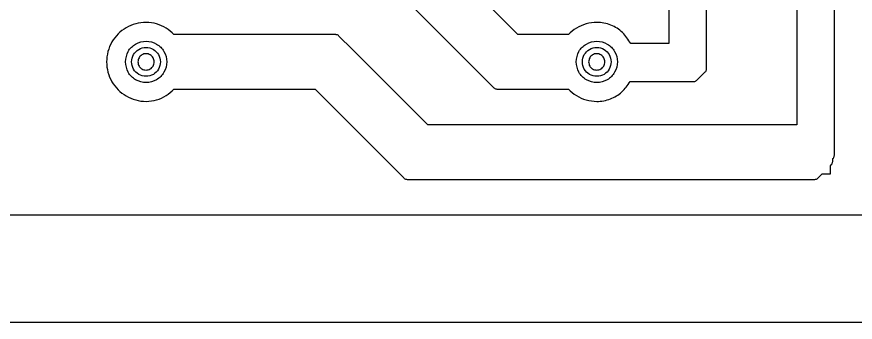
# Model space of a CAD drawing. Extents: x 3 to 107, y 3 to 87.
# Drawn here: x 44.57 to 68.2, y 2.94 to 11.54 of the extents above; entities that cross this region are included whole.
import ezdxf

# ---------------------------------------------------------------- set-up
doc = ezdxf.new("R2010")
doc.units = 0
doc.layers.add('ScottBernardi_VCdelay_PCB', color=7, linetype='CONTINUOUS')

msp = doc.modelspace()

# ---------------------------------------------------------------- linework, layer by layer
at = {"layer": 'ScottBernardi_VCdelay_PCB', "color": 7}
for points in [[(3.175, 2.94005), (107.362272, 2.94005), (107.362272, 86.901161), (3.175, 86.901161), (3.175, 2.94005), (3.175, 2.94005)], [(101.464533, 29.733169), (101.765453, 30.034089), (104.727375, 30.034089), (104.727375, 15.875), (70.379167, 15.875), (70.379167, 5.9563), (30.992939, 5.9563), (30.992939, 11.685058)], [(67.611272, 7.641872), (67.611272, 21.319419), (69.232639, 22.940786), (69.232639, 25.664936), (67.968283, 26.929292), (67.968283, 29.457297), (67.968283, 29.457297)], [(66.962161, 26.598386), (68.193708, 25.367192), (68.193708, 23.508406), (66.557525, 21.872575), (66.557525, 8.497006), (56.155519, 8.497006), (54.026506, 10.625314)], [(61.713181, 15.06855), (62.944375, 13.837003), (62.944375, 10.783006), (61.878633, 10.783006)], [(60.116156, 11.036653), (58.695519, 11.036653), (55.972781, 13.759744), (55.972781, 14.605), (55.972781, 14.605)], [(64.013292, 10.082389), (64.013292, 14.224706)], [(54.044497, 12.677069), (54.885167, 12.677069), (58.021008, 9.541228)], [(53.560486, 11.036653), (49.001892, 11.036653)], [(54.026153, 10.626372), (53.653972, 10.997847)], [(63.739183, 9.752894), (63.974839, 9.98855)], [(61.856056, 9.714442), (63.645344, 9.714442)], [(49.001892, 9.502069), (52.979814, 9.502069), (55.131406, 7.350831), (55.481008, 7.000875)], [(58.114494, 9.502069), (60.116156, 9.502069)], [(67.153014, 7.000875), (67.266961, 7.114822), (67.498383, 7.114822), (67.498383, 7.346244), (67.525194, 7.373056)], [(67.564353, 7.466894), (67.564353, 7.539919), (67.572819, 7.548386)], [(55.574494, 6.962422), (67.059881, 6.962422)]]:
    msp.add_lwpolyline(points, dxfattribs=at)
for points, knots in [([(49.001892, 11.036653), (48.931276, 11.102098), (48.789335, 11.233647), (48.515759, 11.353176), (48.125094, 11.409502), (47.634904, 11.276665), (47.210517, 10.851771), (47.052022, 10.269713), (47.210517, 9.687661), (47.634904, 9.26275), (48.125092, 9.129967), (48.515709, 9.186174), (48.789286, 9.305392), (48.931269, 9.436738), (49.001892, 9.502069)], [0, 0, 0, 0, 0.287213, 0.577317, 0.878904, 1.460173, 2.0247, 2.605733, 3.186766, 3.751293, 4.332563, 4.634135, 4.924131, 5.211127, 5.211127, 5.211127, 5.211127]), ([(61.878633, 10.783006), (61.807142, 10.893506), (61.664476, 11.114019), (61.318736, 11.330023), (60.950459, 11.401309), (60.614723, 11.352822), (60.335595, 11.234094), (60.189009, 11.102203), (60.116156, 11.036653)], [0, 0, 0, 0, 0.390964, 0.780199, 1.184954, 1.49089, 1.786774, 2.079136, 2.079136, 2.079136, 2.079136]), ([(53.653972, 10.997847), (53.645208, 11.005427), (53.627761, 11.020515), (53.595093, 11.033993), (53.572069, 11.035763), (53.560486, 11.036653)], [0, 0, 0, 0, 0.034618, 0.068911, 0.103632, 0.103632, 0.103632, 0.103632]), ([(47.634525, 10.269714), (47.650617, 10.166988), (47.682335, 9.964508), (47.914537, 9.741855), (48.217095, 9.659066), (48.522834, 9.741835), (48.745463, 9.964557), (48.82838, 10.269626), (48.745348, 10.574649), (48.522874, 10.797397), (48.217095, 10.880459), (47.914497, 10.797374), (47.682453, 10.574706), (47.650649, 10.372322), (47.634525, 10.269714)], [0, 0, 0, 0, 0.304712, 0.600608, 0.905212, 1.209728, 1.505504, 1.810192, 2.114577, 2.410464, 2.715021, 3.019666, 3.315673, 3.620082, 3.620082, 3.620082, 3.620082]), ([(48.624067, 10.269714), (48.612903, 10.341402), (48.590914, 10.482601), (48.429054, 10.637978), (48.218005, 10.695472), (48.004728, 10.637957), (47.849214, 10.482655), (47.791473, 10.269714), (47.849214, 10.056773), (48.004728, 9.901471), (48.218005, 9.843955), (48.429054, 9.901449), (48.590914, 10.056826), (48.612903, 10.198026), (48.624067, 10.269714)], [0, 0, 0, 0, 0.212611, 0.418769, 0.631208, 0.843735, 1.050013, 1.262648, 1.475283, 1.681561, 1.894088, 2.106528, 2.312685, 2.525296, 2.525296, 2.525296, 2.525296]), ([(48.624067, 10.269714), (48.612903, 10.341402), (48.590914, 10.482601), (48.429054, 10.637978), (48.218005, 10.695472), (48.004728, 10.637957), (47.849214, 10.482655), (47.791473, 10.269714), (47.849214, 10.056773), (48.004728, 9.901471), (48.218005, 9.843955), (48.429054, 9.901449), (48.590914, 10.056826), (48.612903, 10.198026), (48.624067, 10.269714)], [0, 0, 0, 0, 0.212611, 0.418769, 0.631208, 0.843735, 1.050013, 1.262648, 1.475283, 1.681561, 1.894088, 2.106528, 2.312685, 2.525296, 2.525296, 2.525296, 2.525296]), ([(60.334878, 10.269714), (60.350968, 10.166991), (60.382681, 9.964539), (60.614729, 9.741899), (60.917173, 9.659057), (61.222835, 9.741843), (61.445463, 9.964555), (61.52838, 10.269626), (61.445348, 10.574651), (61.222874, 10.797389), (60.917173, 10.880468), (60.614689, 10.79733), (60.382799, 10.574674), (60.351001, 10.372318), (60.334878, 10.269714)], [0, 0, 0, 0, 0.304708, 0.60054, 0.904904, 1.209421, 1.505196, 1.809884, 2.11427, 2.410156, 2.714713, 3.019119, 3.315061, 3.619467, 3.619467, 3.619467, 3.619467]), ([(61.324067, 10.269714), (61.312903, 10.341402), (61.290914, 10.482602), (61.129053, 10.637977), (60.918039, 10.695468), (60.704813, 10.637977), (60.549459, 10.482602), (60.491876, 10.269714), (60.549459, 10.056826), (60.704813, 9.90145), (60.918039, 9.84396), (61.129053, 9.90145), (61.290914, 10.056826), (61.312903, 10.198026), (61.324067, 10.269714)], [0, 0, 0, 0, 0.212611, 0.418769, 0.631208, 0.843647, 1.049805, 1.262416, 1.475027, 1.681185, 1.893624, 2.106063, 2.312221, 2.524832, 2.524832, 2.524832, 2.524832]), ([(61.324067, 10.269714), (61.312903, 10.341402), (61.290914, 10.482602), (61.129053, 10.637977), (60.918039, 10.695468), (60.704813, 10.637977), (60.549459, 10.482602), (60.491876, 10.269714), (60.549459, 10.056826), (60.704813, 9.90145), (60.918039, 9.84396), (61.129053, 9.90145), (61.290914, 10.056826), (61.312903, 10.198026), (61.324067, 10.269714)], [0, 0, 0, 0, 0.212611, 0.418769, 0.631208, 0.843647, 1.049805, 1.262416, 1.475027, 1.681185, 1.893624, 2.106063, 2.312221, 2.524832, 2.524832, 2.524832, 2.524832]), ([(47.987303, 10.269714), (47.993674, 10.310205), (48.006245, 10.390093), (48.097911, 10.477965), (48.217376, 10.51077), (48.338067, 10.47793), (48.425865, 10.390058), (48.458726, 10.26967), (48.425922, 10.149259), (48.338047, 10.0614), (48.217376, 10.028707), (48.097931, 10.061364), (48.006186, 10.149228), (47.993658, 10.229164), (47.987303, 10.269714)], [0, 0, 0, 0, 0.120124, 0.237006, 0.357367, 0.477488, 0.594305, 0.714426, 0.834698, 0.95146, 1.07156, 1.1919, 1.308726, 1.429002, 1.429002, 1.429002, 1.429002]), ([(54.026506, 10.625314), (54.026505, 10.625431), (54.026505, 10.62567), (54.02642, 10.626054), (54.026247, 10.626261), (54.026153, 10.626372)], [0, 0, 0, 0, 0.000353, 0.000717, 0.001149, 0.001149, 0.001149, 0.001149]), ([(60.687656, 10.269714), (60.693998, 10.310198), (60.706506, 10.39004), (60.797991, 10.477985), (60.917411, 10.510765), (61.038066, 10.477929), (61.125865, 10.390058), (61.158726, 10.26967), (61.125923, 10.149259), (61.038046, 10.061401), (60.917411, 10.028711), (60.798011, 10.061343), (60.706447, 10.149281), (60.693981, 10.229171), (60.687656, 10.269714)], [0, 0, 0, 0, 0.1201, 0.236862, 0.357134, 0.477255, 0.594072, 0.714193, 0.834465, 0.951227, 1.071328, 1.191579, 1.308286, 1.428537, 1.428537, 1.428537, 1.428537]), ([(63.974839, 9.98855), (63.98233, 9.997354), (63.997286, 10.014931), (64.01062, 10.047688), (64.012398, 10.070778), (64.013292, 10.082389)], [0, 0, 0, 0, 0.034539, 0.068955, 0.103764, 0.103764, 0.103764, 0.103764]), ([(60.116156, 9.502069), (60.189006, 9.436565), (60.335579, 9.304772), (60.614785, 9.186444), (60.945249, 9.138961), (61.302998, 9.205318), (61.638933, 9.40483), (61.783618, 9.611148), (61.856056, 9.714442)], [0, 0, 0, 0, 0.292247, 0.587995, 0.893905, 1.282945, 1.656993, 2.032018, 2.032018, 2.032018, 2.032018]), ([(63.645344, 9.714442), (63.656932, 9.715333), (63.679976, 9.717105), (63.712683, 9.73051), (63.730323, 9.74541), (63.739183, 9.752894)], [0, 0, 0, 0, 0.034732, 0.069075, 0.103739, 0.103739, 0.103739, 0.103739]), ([(58.021008, 9.541228), (58.029802, 9.533626), (58.047312, 9.518489), (58.079942, 9.504834), (58.102961, 9.502992), (58.114494, 9.502069)], [0, 0, 0, 0, 0.034736, 0.069167, 0.103744, 0.103744, 0.103744, 0.103744]), ([(67.572819, 7.548386), (67.580308, 7.55716), (67.595239, 7.574655), (67.608614, 7.607279), (67.610382, 7.63029), (67.611272, 7.641872)], [0, 0, 0, 0, 0.034467, 0.068725, 0.103444, 0.103444, 0.103444, 0.103444]), ([(67.525194, 7.373056), (67.532799, 7.381853), (67.547957, 7.399388), (67.561608, 7.432148), (67.563435, 7.455278), (67.564353, 7.466894)], [0, 0, 0, 0, 0.034746, 0.069261, 0.104085, 0.104085, 0.104085, 0.104085]), ([(55.481008, 7.000875), (55.489809, 6.993386), (55.50736, 6.978451), (55.539987, 6.965112), (55.562966, 6.963321), (55.574494, 6.962422)], [0, 0, 0, 0, 0.034529, 0.06886, 0.103423, 0.103423, 0.103423, 0.103423]), ([(67.059881, 6.962422), (67.07138, 6.963317), (67.09428, 6.965099), (67.126775, 6.978478), (67.144244, 6.993389), (67.153014, 7.000875)], [0, 0, 0, 0, 0.034473, 0.068646, 0.103103, 0.103103, 0.103103, 0.103103])]:
    msp.add_open_spline(points, degree=3, knots=knots, dxfattribs=at)

doc.saveas('drawing.dxf')
